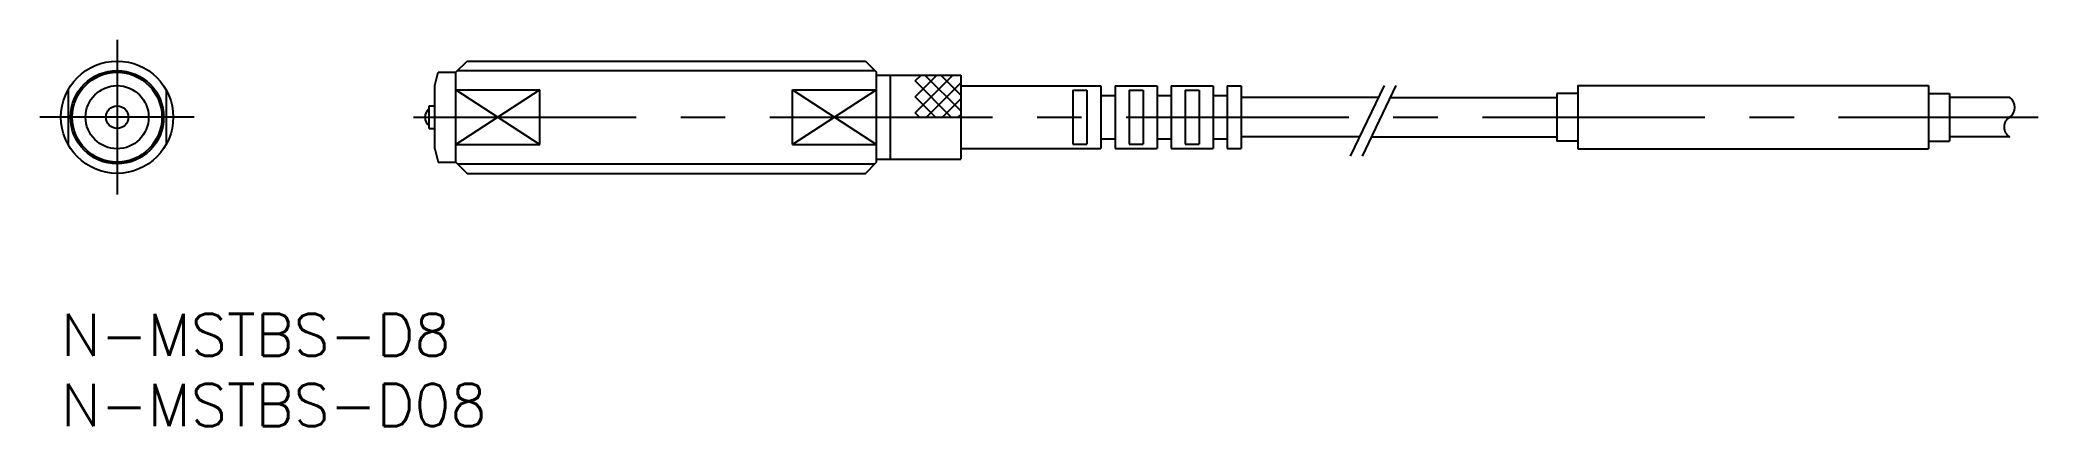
# Model space of a CAD drawing. Extents: x -1 to 141, y -8 to 20.
import ezdxf

# ---------------------------------------------------------------- set-up
doc = ezdxf.new("R2010")
doc.units = 0
doc.header["$LTSCALE"] = 0.5
doc.linetypes.add('CENTER', pattern=[50.8, 31.75, -6.35, 6.35, -6.35])
for name, color, linetype in [('MSM_CENTER', 1, 'CENTER'), ('MSM_CONTINUOUS', 7, 'CONTINUOUS'), ('MSM_NARROW', 5, 'CONTINUOUS'), ('MSM_PART_NUMBER', 7, 'CONTINUOUS')]:
    doc.layers.add(name, color=color, linetype=linetype)
doc.styles.get("Standard").update_dxf_attribs({"font": 'txt.shx', "height": 3, "bigfont": 'bigfont.shx'})

# ---------------------------------------------------------------- blocks, each defined once
blk = doc.blocks.new('*U2')
at = {"layer": 'MSM_PART_NUMBER'}
blk.add_text('N-MSTBS-D8', height=3, dxfattribs=at).set_placement((0, -3))
blk = doc.blocks.new('*U3')
at = {"layer": 'MSM_PART_NUMBER'}
blk.add_text('N-MSTBS-D08', height=3, dxfattribs=at).set_placement((0, -8))

msp = doc.modelspace()

# ---------------------------------------------------------------- linework, layer by layer
at = {"layer": 'MSM_CENTER'}
for p, q in [((4, 19.5), (4, 8.5)), ((9.5, 14), (-1.5, 14)), ((25.14, 14), (140.96, 14))]:
    msp.add_line(p, q, dxfattribs=at)
at = {"layer": 'MSM_CONTINUOUS'}
for p, q in [((26.65, 16.25), (26.9, 17.2)), ((26.9, 17.2), (28.15, 17.2)), ((28.15, 17.2), (28.95, 18)), ((28.15, 10.8), (28.15, 17.2)), ((28.95, 18), (57.35, 18)), ((57.35, 18), (58.15, 17.2)), ((58.15, 10.8), (58.15, 17.2)), ((0.5, 15.94), (0.5, 12.06)), ((7.5, 15.94), (7.5, 12.06)), ((26.65, 11.75), (26.65, 16.25)), ((28.15, 15.94), (34.15, 15.94)), ((34.15, 12.06), (34.15, 15.94)), ((52.15, 12.06), (52.15, 15.94)), ((52.15, 15.94), (58.15, 15.94)), ((58.15, 17), (64.15, 17)), ((59.15, 11), (59.15, 17)), ((64.15, 17), (64.15, 11)), ((64.15, 16.23), (74.15, 16.23)), ((72.15, 15.93), (72.15, 12.08)), ((72.15, 15.93), (73.15, 15.93)), ((73.15, 15.93), (73.15, 12.08)), ((74.15, 16.23), (74.15, 11.77)), ((75.15, 16.23), (75.15, 11.77)), ((75.15, 16.23), (78.15, 16.23)), ((76.15, 15.93), (76.15, 12.08)), ((76.15, 15.93), (77.15, 15.93)), ((77.15, 15.93), (77.15, 12.08)), ((78.15, 16.23), (78.15, 11.77)), ((79.15, 16.23), (79.15, 11.77)), ((79.15, 16.23), (82.15, 16.23)), ((80.15, 15.93), (80.15, 12.08)), ((80.15, 15.93), (81.15, 15.93)), ((81.15, 15.93), (81.15, 12.08)), ((82.15, 16.23), (82.15, 11.77)), ((83.15, 16.23), (83.15, 11.77)), ((83.15, 16.23), (84.15, 16.23)), ((84.15, 16.23), (84.15, 11.77)), ((106.65, 15.7), (106.65, 12.3)), ((108.15, 15.7), (106.65, 15.7)), ((108.15, 16.25), (108.15, 11.75)), ((108.15, 16.25), (133.15, 16.25)), ((133.15, 16.25), (133.15, 11.75)), ((133.15, 15.7), (134.65, 15.7)), ((134.65, 15.7), (134.65, 12.3)), ((26.25, 13.2), (26.25, 14.8)), ((26.25, 14.8), (26.65, 14.8)), ((74.15, 15.55), (75.15, 15.55)), ((78.15, 15.55), (79.15, 15.55)), ((82.15, 15.55), (83.15, 15.55)), ((93.92, 15.4), (84.15, 15.4)), ((94.77, 15.4), (106.65, 15.4)), ((138.96, 15.4), (134.65, 15.4)), ((26.25, 13.2), (26.65, 13.2)), ((26.65, 11.75), (26.9, 10.8)), ((28.15, 12.06), (34.15, 12.06)), ((52.15, 12.06), (58.15, 12.06)), ((64.15, 11.77), (74.15, 11.77)), ((72.15, 12.08), (73.15, 12.08)), ((74.15, 12.45), (75.15, 12.45)), ((75.15, 11.77), (78.15, 11.77)), ((76.15, 12.08), (77.15, 12.08)), ((78.15, 12.45), (79.15, 12.45)), ((79.15, 11.77), (82.15, 11.77)), ((80.15, 12.08), (81.15, 12.08)), ((82.15, 12.45), (83.15, 12.45)), ((83.15, 11.77), (84.15, 11.77)), ((92.58, 12.6), (84.15, 12.6)), ((93.43, 12.6), (106.65, 12.6)), ((108.15, 12.3), (106.65, 12.3)), ((108.15, 11.75), (133.15, 11.75)), ((133.15, 12.3), (134.65, 12.3)), ((138.96, 12.6), (134.65, 12.6)), ((26.9, 10.8), (28.15, 10.8)), ((28.15, 10.8), (28.95, 10)), ((28.95, 10), (57.35, 10)), ((57.35, 10), (58.15, 10.8)), ((58.15, 11), (64.15, 11))]:
    msp.add_line(p, q, dxfattribs=at)
for radius in [4, 3.2, 2.25, 0.8]:
    msp.add_circle((4, 14), radius, dxfattribs=at)
msp.add_arc((26.75, 14), 0.8, 128.6822, 231.3178, dxfattribs=at)
at = {"layer": 'MSM_NARROW'}
for p, q in [((28.27, 17.32), (58.03, 17.32)), ((28.15, 15.94), (34.15, 12.06)), ((34.15, 15.94), (28.15, 12.06)), ((52.15, 15.94), (58.15, 12.06)), ((58.15, 15.94), (52.15, 12.06)), ((60.89, 16.58), (61.32, 17)), ((60.89, 15.44), (62.45, 17)), ((60.89, 14.31), (63.58, 17)), ((63.47, 14), (60.89, 16.58)), ((64.15, 14.45), (61.6, 17)), ((61.71, 14), (64.15, 16.44)), ((64.15, 15.58), (62.73, 17)), ((94.33, 16.25), (91.91, 11.22)), ((95.18, 16.25), (92.77, 11.22)), ((62.34, 14), (60.89, 15.44)), ((61.21, 14), (60.89, 14.31)), ((62.84, 14), (64.15, 15.31)), ((63.97, 14), (64.15, 14.18)), ((28.27, 10.68), (58.03, 10.68))]:
    msp.add_line(p, q, dxfattribs=at)
msp.add_circle((4, 14), 3.32, dxfattribs=at)
for centre, radius, start, end in [((138.43, 14.7), 0.876, 306.9796, 53.0204), ((139.33, 13.3), 0.793, 118.0682, 241.9318)]:
    msp.add_arc(centre, radius, start, end, dxfattribs=at)

# ---------------------------------------------------------------- block references
at = {"layer": 'MSM_CONTINUOUS'}
for name in ['*U2', '*U3']:
    msp.add_blockref(name, (0, 0), dxfattribs=at)

doc.saveas('drawing.dxf')
